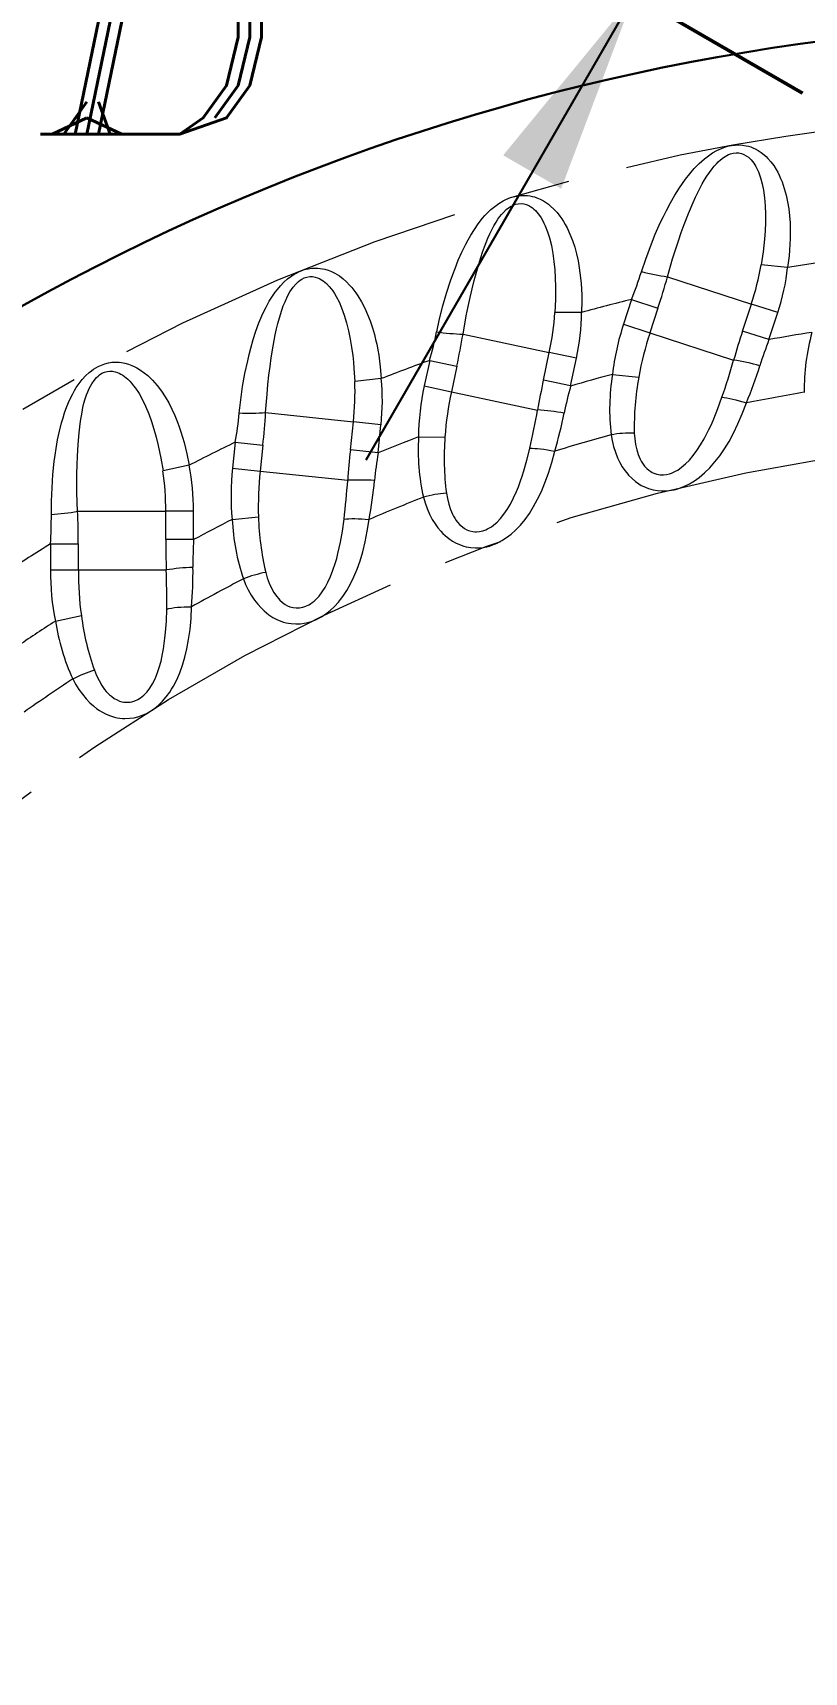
# Model space of a CAD drawing. Extents: x 407 to 920, y -71 to 445.
# Drawn here: x 535.58 to 546.95, y 192.23 to 216.38 of the extents above; entities that cross this region are included whole.
import ezdxf

# ---------------------------------------------------------------- set-up
doc = ezdxf.new("R2010")
doc.units = 0
doc.header["$LTSCALE"] = 7
doc.header["$MEASUREMENT"] = 0
doc.linetypes.add('CENTER2', pattern=[1.125, 0.75, -0.125, 0.125, -0.125])
doc.layers.get('0').update_dxf_attribs({"linetype": 'CONTINUOUS', "lineweight": 15})
for name, color, linetype, lineweight in [('1', 1, 'CENTER2', 15), ('3', 3, 'CONTINUOUS', 30), ('4', 5, 'CONTINUOUS', 50), ('8', 250, 'CONTINUOUS', 15)]:
    doc.layers.add(name, color=color, linetype=linetype, lineweight=lineweight)
doc.styles.add('ITALICT', font='ITALICT.shx', dxfattribs={"width": 0.8, "height": 3})
doc.dimstyles.get("Standard").update_dxf_attribs({"dimtxt": 3, "dimasz": 3, "dimexe": 0.5, "dimexo": 0.5, "dimgap": 0.8, "dimtad": 1, "dimdsep": 46, "dimtxsty": 'ITALICT', "dimcen": 0.09, "dimazin": 2, "dimtfac": 1, "dimtmove": 0, "dimatfit": 3, "dimfxl": 1, "dimtolj": 1, "dimtzin": 0, "dimarcsym": 0})

# ---------------------------------------------------------------- blocks, each defined once
blk = doc.blocks.new('*D35')
at = {"color": 0, "lineweight": -2, "transparency": 16777216}
for p, q in [((491.115, 205.588), (474.637, 211.586)), ((488.491, 183.614), (469.704, 183.614))]:
    blk.add_line(p, q, dxfattribs=at)
blk.add_arc((551.491, 183.614), 81.286, 162.11471, 177.88529, dxfattribs=at)
at = {"color": 0, "transparency": 16777216}
for points in [[(473.66, 208.74), (474.606, 208.415), (475.106, 211.415)], [(470.76, 186.604), (469.76, 186.622), (470.204, 183.614)]]:
    blk.add_solid(points, dxfattribs=at)
at = {"color": 0, "transparency": 16777216, "insert": (469.174, 198.128), "char_height": 3, "attachment_point": 5, "rotation": 80, "style": 'ITALICT'}
blk.add_mtext('\\A1;20°', dxfattribs=at)
blk = doc.blocks.new('*D36')
at = {"color": 0, "lineweight": -2, "transparency": 16777216}
for p, q in [((499.341, 235.763), (487.736, 247.368)), ((488.491, 183.614), (461.329, 183.614))]:
    blk.add_line(p, q, dxfattribs=at)
blk.add_arc((551.491, 183.614), 89.662, 136.91715, 178.08285, dxfattribs=at)
at = {"color": 0, "transparency": 16777216}
for points in [[(485.645, 245.205), (486.364, 244.51), (488.09, 247.014)], [(462.379, 186.605), (461.379, 186.621), (461.829, 183.614)]]:
    blk.add_solid(points, dxfattribs=at)
at = {"color": 0, "transparency": 16777216, "insert": (466.529, 218.806), "char_height": 3, "attachment_point": 5, "rotation": 67.5, "style": 'ITALICT'}
blk.add_mtext('\\A1;45°', dxfattribs=at)
blk = doc.blocks.new('*D50')
at = {"color": 0, "lineweight": -2, "transparency": 16777216}
blk.add_line((553.036, 157.125), (560.145, 169.438), dxfattribs=at)
for start, end in [(60, 90), (100.2393, 110.4786), (39.5214, 49.7607)]:
    blk.add_arc((551.491, 154.448), 16.809, start, end, dxfattribs=at)
at = {"color": 0, "transparency": 16777216}
for points in [[(548.458, 171.487), (548.547, 170.491), (551.491, 171.257)], [(562.061, 166.87), (562.637, 167.688), (559.895, 169.005)]]:
    blk.add_solid(points, dxfattribs=at)
at = {"color": 0, "transparency": 16777216, "insert": (556.436, 172.906), "char_height": 3, "attachment_point": 5, "rotation": 345, "style": 'ITALICT'}
blk.add_mtext('\\A1;30°', dxfattribs=at)

msp = doc.modelspace()

# ---------------------------------------------------------------- linework, layer by layer
at = {"layer": '1'}
for radius in [31.612, 26.831]:
    msp.add_circle((551.491, 183.614), radius, dxfattribs=at)
msp.add_arc((551.491, 183.614), 57, 12.6703, 166.5373, dxfattribs=at)
at = {"layer": '3'}
for radius in [44.5, 44.5, 40.215, 32.925]:
    msp.add_circle((551.491, 183.614), radius, dxfattribs=at)
at = {"layer": '4'}
msp.add_line((541.95, 218.366), (546.923, 215.495), dxfattribs=at)
at = {"layer": '8', "ltscale": 0.009813}
for p, q in [((546.702, 212.924), (546.311, 212.965)), ((543.664, 212.263), (543.272, 212.263))]:
    msp.add_line(p, q, dxfattribs=at)
at = {"layer": '8', "ltscale": 0.032487}
for p, q in [((544.931, 212.789), (546.167, 212.387)), ((539.008, 210.788), (540.301, 210.652)), ((536.236, 209.334), (537.536, 209.334))]:
    msp.add_line(p, q, dxfattribs=at)
at = {"layer": '8', "ltscale": 0.009608}
for p, q in [((544.401, 212.454), (544.283, 212.089)), ((544.791, 212.328), (544.673, 211.962)), ((538.56, 210.35), (538.52, 209.968))]:
    msp.add_line(p, q, dxfattribs=at)
at = {"layer": '8', "ltscale": 0.010249}
for p, q in [((544.401, 212.454), (544.791, 212.328)), ((546.557, 212.261), (546.167, 212.387)), ((544.283, 212.089), (544.673, 211.962)), ((546.427, 211.863), (546.037, 211.989)), ((543.589, 211.588), (543.188, 211.673)), ((541.426, 211.555), (541.827, 211.47)), ((541.346, 211.18), (541.747, 211.094)), ((543.502, 211.179), (543.101, 211.264)), ((540.708, 210.609), (540.301, 210.652)), ((538.56, 210.35), (538.968, 210.307)), ((540.665, 210.193), (540.257, 210.236)), ((538.52, 209.968), (538.928, 209.925)), ((537.946, 209.334), (537.536, 209.334)), ((535.836, 208.852), (536.246, 208.852)), ((537.946, 208.915), (537.536, 208.915)), ((535.836, 208.468), (536.246, 208.468))]:
    msp.add_line(p, q, dxfattribs=at)
at = {"layer": '8', "ltscale": 0.010462}
for p, q in [((546.037, 211.989), (546.167, 212.387)), ((546.427, 211.863), (546.557, 212.261)), ((543.101, 211.264), (543.188, 211.673)), ((543.502, 211.179), (543.589, 211.588))]:
    msp.add_line(p, q, dxfattribs=at)
at = {"layer": '8', "ltscale": 0.032486}
msp.add_line((541.917, 211.943), (543.188, 211.673), dxfattribs=at)
at = {"layer": '8', "ltscale": 0.032425}
for p, q in [((544.673, 211.962), (545.906, 211.561)), ((541.747, 211.094), (543.015, 210.825)), ((538.928, 209.925), (540.217, 209.79)), ((536.246, 208.468), (537.543, 208.468))]:
    msp.add_line(p, q, dxfattribs=at)
at = {"layer": '8', "ltscale": 0.009607}
for p, q in [((541.426, 211.555), (541.346, 211.18)), ((541.827, 211.47), (541.747, 211.094)), ((538.968, 210.307), (538.928, 209.925)), ((535.836, 208.852), (535.836, 208.468)), ((536.246, 208.852), (536.246, 208.468))]:
    msp.add_line(p, q, dxfattribs=at)
at = {"layer": '8', "ltscale": 0.009814}
for p, q in [((540.712, 211.288), (540.322, 211.247)), ((537.879, 210.01), (537.495, 209.928))]:
    msp.add_line(p, q, dxfattribs=at)
at = {"layer": '8', "ltscale": 0.009748}
for p, q in [((544.119, 211.35), (544.507, 211.308)), ((541.261, 210.428), (541.65, 210.427)), ((538.514, 209.211), (538.902, 209.251)), ((535.909, 207.715), (536.291, 207.795))]:
    msp.add_line(p, q, dxfattribs=at)
at = {"layer": '8', "ltscale": 0.010461}
for p, q in [((540.257, 210.236), (540.301, 210.652)), ((540.665, 210.193), (540.708, 210.609)), ((537.536, 208.915), (537.536, 209.334)), ((537.946, 208.915), (537.946, 209.334))]:
    msp.add_line(p, q, dxfattribs=at)
at = {"layer": '8'}
for points in [[(544.548, 212.862), (544.611, 213.05), (544.679, 213.233), (544.751, 213.414), (544.83, 213.591), (544.871, 213.678), (544.915, 213.765), (544.975, 213.879), (545.04, 213.991), (545.109, 214.101), (545.151, 214.164), (545.195, 214.226), (545.258, 214.306), (545.325, 214.384), (545.397, 214.457), (545.435, 214.493), (545.476, 214.528), (545.533, 214.572), (545.593, 214.613), (545.657, 214.649), (545.726, 214.681), (545.763, 214.695), (545.801, 214.707), (545.838, 214.716), (545.875, 214.723), (545.929, 214.73), (545.984, 214.731), (546.038, 214.728), (546.09, 214.719), (546.124, 214.711), (546.158, 214.701), (546.19, 214.688), (546.221, 214.674), (546.269, 214.648), (546.314, 214.619), (546.355, 214.586), (546.385, 214.559), (546.412, 214.531), (546.456, 214.481), (546.496, 214.427), (546.532, 214.37), (546.556, 214.328), (546.577, 214.285), (546.599, 214.237), (546.619, 214.188), (546.653, 214.091), (546.68, 213.992), (546.701, 213.891), (546.718, 213.789), (546.73, 213.685), (546.737, 213.581), (546.74, 213.507), (546.741, 213.432), (546.739, 213.349), (546.736, 213.267), (546.73, 213.181), (546.723, 213.095), (546.702, 212.924)], [(544.931, 212.789), (545.007, 213.052), (545.049, 213.185), (545.092, 213.317), (545.134, 213.439), (545.178, 213.559), (545.241, 213.722), (545.308, 213.882), (545.344, 213.961), (545.381, 214.038), (545.443, 214.158), (545.477, 214.216), (545.512, 214.272), (545.548, 214.327), (545.587, 214.379), (545.618, 214.418), (545.651, 214.454), (545.68, 214.484), (545.71, 214.511), (545.757, 214.547), (545.806, 214.577), (545.832, 214.59), (545.858, 214.6), (545.9, 214.611), (545.941, 214.615), (545.982, 214.613), (546.022, 214.605), (546.058, 214.591), (546.092, 214.573), (546.123, 214.55), (546.143, 214.532), (546.162, 214.513), (546.183, 214.489), (546.202, 214.462), (546.234, 214.411), (546.253, 214.374), (546.27, 214.336), (546.288, 214.292), (546.303, 214.247), (546.327, 214.158), (546.346, 214.066), (546.362, 213.951), (546.372, 213.832), (546.376, 213.712), (546.375, 213.59), (546.37, 213.467), (546.36, 213.342), (546.351, 213.248), (546.34, 213.154), (546.311, 212.965)], [(541.529, 211.977), (541.571, 212.169), (541.62, 212.359), (541.673, 212.546), (541.733, 212.73), (541.765, 212.821), (541.799, 212.912), (541.847, 213.032), (541.9, 213.15), (541.957, 213.267), (541.992, 213.334), (542.03, 213.4), (542.084, 213.486), (542.142, 213.57), (542.206, 213.651), (542.241, 213.691), (542.277, 213.73), (542.329, 213.78), (542.385, 213.826), (542.445, 213.869), (542.51, 213.908), (542.546, 213.926), (542.582, 213.942), (542.618, 213.955), (542.654, 213.966), (542.707, 213.978), (542.761, 213.985), (542.815, 213.987), (542.868, 213.984), (542.903, 213.98), (542.937, 213.973), (542.971, 213.964), (543.004, 213.953), (543.053, 213.932), (543.101, 213.908), (543.146, 213.879), (543.178, 213.856), (543.208, 213.831), (543.257, 213.785), (543.303, 213.736), (543.344, 213.683), (543.372, 213.644), (543.398, 213.603), (543.425, 213.558), (543.45, 213.511), (543.493, 213.418), (543.531, 213.323), (543.563, 213.225), (543.59, 213.125), (543.612, 213.023), (543.631, 212.92), (543.641, 212.846), (543.65, 212.772), (543.657, 212.69), (543.663, 212.608), (543.666, 212.521), (543.667, 212.435), (543.664, 212.263)], [(541.917, 211.943), (541.965, 212.213), (541.993, 212.35), (542.022, 212.485), (542.051, 212.611), (542.082, 212.735), (542.128, 212.904), (542.178, 213.07), (542.205, 213.152), (542.234, 213.232), (542.284, 213.358), (542.311, 213.42), (542.34, 213.479), (542.371, 213.538), (542.404, 213.594), (542.43, 213.635), (542.459, 213.675), (542.485, 213.707), (542.512, 213.738), (542.555, 213.778), (542.601, 213.814), (542.625, 213.828), (542.65, 213.841), (542.69, 213.856), (542.731, 213.865), (542.772, 213.868), (542.812, 213.864), (542.85, 213.854), (542.885, 213.839), (542.919, 213.82), (542.94, 213.804), (542.961, 213.787), (542.984, 213.765), (543.007, 213.74), (543.044, 213.693), (543.067, 213.658), (543.088, 213.622), (543.109, 213.58), (543.129, 213.537), (543.163, 213.451), (543.191, 213.361), (543.219, 213.248), (543.241, 213.132), (543.258, 213.012), (543.27, 212.891), (543.277, 212.768), (543.281, 212.643), (543.281, 212.549), (543.28, 212.454), (543.272, 212.263)], [(538.618, 210.78), (538.641, 210.976), (538.669, 211.17), (538.703, 211.361), (538.743, 211.551), (538.765, 211.645), (538.789, 211.738), (538.825, 211.863), (538.865, 211.986), (538.909, 212.108), (538.938, 212.179), (538.968, 212.248), (539.013, 212.34), (539.062, 212.429), (539.117, 212.516), (539.147, 212.56), (539.18, 212.602), (539.226, 212.657), (539.277, 212.709), (539.332, 212.758), (539.393, 212.803), (539.426, 212.825), (539.461, 212.844), (539.495, 212.861), (539.53, 212.876), (539.582, 212.894), (539.634, 212.906), (539.688, 212.914), (539.741, 212.917), (539.776, 212.916), (539.811, 212.912), (539.845, 212.907), (539.879, 212.9), (539.931, 212.884), (539.98, 212.865), (540.028, 212.841), (540.062, 212.821), (540.095, 212.8), (540.149, 212.759), (540.199, 212.715), (540.246, 212.667), (540.278, 212.631), (540.308, 212.593), (540.339, 212.551), (540.369, 212.507), (540.422, 212.419), (540.469, 212.328), (540.511, 212.234), (540.548, 212.137), (540.581, 212.038), (540.61, 211.938), (540.629, 211.866), (540.645, 211.793), (540.661, 211.712), (540.675, 211.631), (540.687, 211.545), (540.697, 211.46), (540.712, 211.288)], [(539.008, 210.788), (539.028, 211.061), (539.041, 211.2), (539.056, 211.338), (539.072, 211.465), (539.09, 211.592), (539.117, 211.765), (539.15, 211.935), (539.168, 212.019), (539.189, 212.102), (539.225, 212.233), (539.246, 212.297), (539.268, 212.359), (539.293, 212.42), (539.319, 212.48), (539.342, 212.524), (539.366, 212.566), (539.388, 212.601), (539.412, 212.634), (539.451, 212.679), (539.493, 212.719), (539.515, 212.736), (539.539, 212.752), (539.577, 212.771), (539.617, 212.784), (539.657, 212.791), (539.698, 212.791), (539.736, 212.785), (539.773, 212.774), (539.808, 212.758), (539.831, 212.745), (539.854, 212.73), (539.879, 212.71), (539.904, 212.689), (539.946, 212.645), (539.972, 212.613), (539.997, 212.579), (540.023, 212.54), (540.047, 212.499), (540.089, 212.417), (540.127, 212.331), (540.167, 212.221), (540.201, 212.108), (540.23, 211.991), (540.254, 211.871), (540.275, 211.749), (540.292, 211.626), (540.302, 211.532), (540.31, 211.438), (540.322, 211.247)], [(535.849, 209.286), (535.851, 209.483), (535.859, 209.679), (535.873, 209.873), (535.892, 210.065), (535.905, 210.161), (535.919, 210.257), (535.942, 210.384), (535.968, 210.511), (536, 210.637), (536.021, 210.71), (536.044, 210.782), (536.078, 210.878), (536.118, 210.972), (536.164, 211.065), (536.189, 211.111), (536.217, 211.157), (536.258, 211.216), (536.303, 211.273), (536.352, 211.327), (536.408, 211.379), (536.439, 211.404), (536.471, 211.427), (536.503, 211.447), (536.537, 211.465), (536.586, 211.488), (536.637, 211.507), (536.69, 211.52), (536.742, 211.528), (536.777, 211.531), (536.812, 211.531), (536.847, 211.529), (536.881, 211.526), (536.934, 211.516), (536.986, 211.501), (537.036, 211.483), (537.072, 211.467), (537.107, 211.449), (537.164, 211.414), (537.219, 211.375), (537.271, 211.332), (537.306, 211.3), (537.34, 211.265), (537.376, 211.226), (537.41, 211.186), (537.471, 211.104), (537.528, 211.019), (537.579, 210.929), (537.627, 210.837), (537.67, 210.742), (537.709, 210.646), (537.735, 210.575), (537.759, 210.504), (537.783, 210.426), (537.805, 210.346), (537.827, 210.263), (537.846, 210.179), (537.879, 210.01)], [(536.236, 209.334), (536.227, 209.607), (536.226, 209.747), (536.226, 209.886), (536.229, 210.015), (536.233, 210.143), (536.243, 210.317), (536.257, 210.49), (536.267, 210.576), (536.278, 210.66), (536.301, 210.794), (536.315, 210.86), (536.33, 210.924), (536.348, 210.988), (536.369, 211.049), (536.387, 211.095), (536.406, 211.14), (536.425, 211.177), (536.445, 211.213), (536.478, 211.261), (536.516, 211.305), (536.537, 211.325), (536.559, 211.343), (536.595, 211.366), (536.633, 211.383), (536.672, 211.394), (536.713, 211.398), (536.751, 211.396), (536.789, 211.389), (536.826, 211.377), (536.85, 211.367), (536.874, 211.354), (536.902, 211.337), (536.928, 211.318), (536.975, 211.279), (537.004, 211.25), (537.032, 211.219), (537.062, 211.183), (537.09, 211.145), (537.141, 211.068), (537.187, 210.986), (537.238, 210.881), (537.284, 210.771), (537.325, 210.658), (537.362, 210.542), (537.395, 210.423), (537.425, 210.302), (537.445, 210.21), (537.463, 210.117), (537.495, 209.928)], [(544.1, 210.46), (544.115, 210.374), (544.136, 210.287), (544.163, 210.202), (544.195, 210.122), (544.229, 210.05), (544.265, 209.987), (544.302, 209.933), (544.33, 209.898), (544.357, 209.866), (544.409, 209.814), (544.46, 209.771), (544.509, 209.737), (544.545, 209.715), (544.581, 209.697), (544.616, 209.681), (544.65, 209.668), (544.718, 209.649), (544.784, 209.637), (544.841, 209.633), (544.896, 209.633), (544.951, 209.637), (544.99, 209.643), (545.029, 209.651), (545.068, 209.661), (545.107, 209.673), (545.183, 209.703), (545.256, 209.739), (545.328, 209.783), (545.399, 209.833), (545.438, 209.865), (545.477, 209.9), (545.554, 209.975), (545.628, 210.059), (545.701, 210.152), (545.77, 210.253), (545.838, 210.363), (545.903, 210.483), (545.97, 210.621), (546.033, 210.77), (546.094, 210.931)], [(544.442, 210.485), (544.448, 210.402), (544.46, 210.317), (544.477, 210.238), (544.498, 210.169), (544.512, 210.134), (544.526, 210.103), (544.543, 210.069), (544.561, 210.041), (544.593, 209.998), (544.624, 209.964), (544.655, 209.938), (544.685, 209.917), (544.707, 209.904), (544.729, 209.894), (544.773, 209.879), (544.797, 209.874), (544.822, 209.871), (544.87, 209.87), (544.917, 209.875), (544.962, 209.886), (544.992, 209.896), (545.021, 209.908), (545.051, 209.923), (545.081, 209.941), (545.139, 209.981), (545.196, 210.03), (545.253, 210.087), (545.309, 210.153), (545.364, 210.227), (545.418, 210.31), (545.472, 210.402), (545.507, 210.468), (545.542, 210.538), (545.578, 210.614), (545.613, 210.694), (545.674, 210.846), (545.734, 211.012)], [(541.334, 209.54), (541.358, 209.457), (541.388, 209.372), (541.424, 209.29), (541.464, 209.214), (541.506, 209.146), (541.548, 209.088), (541.59, 209.038), (541.621, 209.005), (541.652, 208.977), (541.709, 208.93), (541.764, 208.893), (541.817, 208.864), (541.855, 208.846), (541.892, 208.832), (541.928, 208.82), (541.964, 208.811), (542.033, 208.798), (542.101, 208.794), (542.158, 208.795), (542.213, 208.801), (542.266, 208.811), (542.305, 208.821), (542.342, 208.833), (542.381, 208.847), (542.418, 208.863), (542.49, 208.9), (542.559, 208.944), (542.626, 208.995), (542.691, 209.053), (542.727, 209.089), (542.763, 209.127), (542.831, 209.21), (542.896, 209.301), (542.958, 209.401), (543.017, 209.509), (543.073, 209.626), (543.125, 209.752), (543.177, 209.896), (543.225, 210.051), (543.268, 210.217)], [(541.672, 209.601), (541.686, 209.519), (541.707, 209.436), (541.732, 209.359), (541.761, 209.292), (541.778, 209.259), (541.795, 209.229), (541.816, 209.198), (541.837, 209.172), (541.872, 209.132), (541.907, 209.102), (541.941, 209.079), (541.973, 209.061), (541.996, 209.051), (542.019, 209.043), (542.064, 209.033), (542.089, 209.03), (542.114, 209.03), (542.162, 209.034), (542.208, 209.044), (542.252, 209.06), (542.28, 209.073), (542.308, 209.088), (542.336, 209.106), (542.364, 209.126), (542.418, 209.173), (542.47, 209.227), (542.52, 209.29), (542.568, 209.361), (542.615, 209.44), (542.661, 209.529), (542.705, 209.626), (542.733, 209.695), (542.761, 209.769), (542.788, 209.848), (542.814, 209.931), (542.86, 210.088), (542.902, 210.26)], [(538.679, 208.337), (538.712, 208.256), (538.751, 208.175), (538.795, 208.097), (538.843, 208.025), (538.892, 207.963), (538.94, 207.909), (538.987, 207.864), (539.021, 207.835), (539.054, 207.809), (539.116, 207.769), (539.175, 207.738), (539.231, 207.714), (539.27, 207.701), (539.309, 207.69), (539.346, 207.682), (539.382, 207.677), (539.453, 207.672), (539.52, 207.674), (539.577, 207.682), (539.631, 207.693), (539.683, 207.709), (539.72, 207.723), (539.756, 207.738), (539.793, 207.756), (539.829, 207.776), (539.896, 207.821), (539.961, 207.872), (540.022, 207.93), (540.08, 207.994), (540.112, 208.033), (540.144, 208.075), (540.203, 208.165), (540.258, 208.262), (540.31, 208.368), (540.357, 208.482), (540.4, 208.604), (540.439, 208.734), (540.475, 208.883), (540.506, 209.042), (540.532, 209.212)], [(539.009, 208.433), (539.032, 208.352), (539.061, 208.272), (539.095, 208.198), (539.13, 208.135), (539.151, 208.103), (539.171, 208.076), (539.195, 208.047), (539.218, 208.023), (539.258, 207.987), (539.295, 207.961), (539.331, 207.941), (539.365, 207.927), (539.389, 207.919), (539.413, 207.914), (539.459, 207.909), (539.484, 207.908), (539.508, 207.91), (539.555, 207.919), (539.6, 207.934), (539.643, 207.955), (539.669, 207.971), (539.695, 207.989), (539.722, 208.01), (539.747, 208.033), (539.796, 208.084), (539.842, 208.144), (539.885, 208.212), (539.926, 208.287), (539.964, 208.371), (540, 208.464), (540.034, 208.565), (540.055, 208.637), (540.074, 208.713), (540.093, 208.794), (540.111, 208.88), (540.139, 209.041), (540.164, 209.217)], [(536.165, 206.862), (536.207, 206.785), (536.254, 206.709), (536.306, 206.636), (536.36, 206.57), (536.415, 206.512), (536.469, 206.464), (536.521, 206.424), (536.558, 206.399), (536.593, 206.377), (536.659, 206.343), (536.721, 206.318), (536.779, 206.301), (536.819, 206.291), (536.859, 206.285), (536.897, 206.281), (536.933, 206.279), (537.004, 206.282), (537.071, 206.291), (537.126, 206.304), (537.179, 206.322), (537.229, 206.343), (537.265, 206.36), (537.299, 206.38), (537.333, 206.402), (537.367, 206.425), (537.429, 206.476), (537.488, 206.534), (537.543, 206.598), (537.594, 206.668), (537.622, 206.71), (537.649, 206.755), (537.698, 206.85), (537.743, 206.953), (537.783, 207.063), (537.818, 207.182), (537.848, 207.307), (537.873, 207.441), (537.894, 207.593), (537.909, 207.755), (537.916, 207.926)], [(536.483, 206.992), (536.515, 206.914), (536.552, 206.838), (536.593, 206.767), (536.634, 206.708), (536.658, 206.679), (536.681, 206.654), (536.708, 206.628), (536.734, 206.606), (536.777, 206.575), (536.817, 206.553), (536.855, 206.537), (536.89, 206.526), (536.915, 206.521), (536.939, 206.518), (536.985, 206.518), (537.01, 206.52), (537.034, 206.525), (537.08, 206.539), (537.123, 206.558), (537.163, 206.583), (537.188, 206.602), (537.212, 206.622), (537.236, 206.646), (537.259, 206.671), (537.302, 206.728), (537.341, 206.792), (537.378, 206.864), (537.41, 206.943), (537.44, 207.031), (537.466, 207.126), (537.488, 207.231), (537.502, 207.305), (537.513, 207.382), (537.524, 207.465), (537.532, 207.552), (537.544, 207.715), (537.55, 207.892)]]:
    msp.add_lwpolyline(points, dxfattribs=at)
for centre, radius, start, end in [((538.938, 214.646), 5.886, 338.1384, 342.3597), ((545.333, 215.868), 3.105, 255.3618, 262.559), ((542.314, 213.662), 4.058, 341.69, 350.1073), ((543.435, 213.294), 3.288, 341.6871, 353.5446), ((551.491, 183.614), 29.699, 97.8095, 99.279), ((533.725, 215.925), 11.636, 341.9922, 344.3649), ((551.491, 183.614), 29.699, 103.8095, 105.279), ((539.223, 212.539), 4.058, 347.6899, 356.1073), ((540.376, 212.289), 3.288, 347.687, 359.5447), ((535.763, 213.164), 5.886, 344.1384, 348.3597), ((541.995, 215.047), 3.105, 261.3618, 268.559), ((530.445, 213.891), 11.636, 347.9922, 350.3649), ((547.813, 210.918), 3.719, 161.6504, 173.328), ((549.175, 210.471), 4.742, 161.6754, 169.8307), ((558.817, 207.837), 13.438, 162.0001, 163.9088), ((551.491, 183.614), 28.699, 98.8826, 100.1615), ((550.12, 211.123), 3.174, 164.5537, 180.6788), ((553.125, 209.305), 7.17, 159.0996, 162.366), ((551.491, 183.614), 29.699, 109.8095, 111.279), ((535.128, 214.629), 11.206, 341.169, 344.1122), ((545.25, 207.677), 3.94, 74.6545, 80.4068), ((539.591, 213.607), 7.032, 337.63, 342.3679), ((536.267, 211.098), 4.058, 353.6899, 2.1074), ((537.44, 210.97), 3.288, 353.6869, 5.5449), ((544.979, 210.384), 3.719, 167.6504, 179.3281), ((556.245, 208.47), 13.438, 168.0001, 169.9088), ((550.431, 209.335), 7.17, 165.0996, 168.366), ((551.491, 183.614), 28.699, 104.8826, 106.1616), ((547.252, 210.829), 3.174, 170.5537, 186.6788), ((548.463, 210.576), 4.022, 169.5098, 181.2913), ((546.38, 210.082), 4.742, 167.6754, 175.8307), ((551.491, 183.614), 27.845, 99.3924, 101.1758), ((532.761, 211.358), 5.886, 350.1384, 354.3597), ((538.761, 213.883), 3.105, 267.3618, 274.559), ((527.394, 211.525), 11.637, 353.9924, 356.3648), ((531.976, 212.749), 11.206, 347.169, 350.1121), ((542.768, 206.893), 3.94, 80.6545, 86.4068), ((536.521, 212.199), 7.032, 343.63, 348.3679), ((551.491, 183.614), 28.699, 110.8826, 112.1616), ((544.43, 210.237), 3.174, 176.5537, 192.6788), ((545.662, 210.111), 4.023, 175.5024, 187.2806), ((551.491, 183.614), 27.845, 105.3924, 107.1758), ((544.415, 208.577), 1.909, 89.1898, 99.5116), ((551.491, 183.614), 29.699, 115.8095, 117.279), ((553.621, 208.831), 13.438, 174.0001, 175.9088), ((547.748, 209.083), 7.17, 171.0996, 174.366), ((534.657, 209.352), 3.288, 359.6867, 11.545), ((542.216, 209.557), 3.719, 173.6503, 185.3281), ((533.477, 209.356), 4.058, 359.6898, 8.1074), ((543.641, 209.403), 4.742, 173.6754, 181.8307), ((529.037, 210.549), 11.206, 353.169, 356.1122), ((540.383, 205.853), 3.94, 86.6545, 92.4068), ((533.615, 210.477), 7.032, 349.63, 354.3679), ((551.491, 183.614), 27.845, 111.3924, 113.1758), ((541.845, 207.7), 1.909, 95.1898, 105.5116), ((529.963, 209.249), 5.886, 356.1384, 0.3597), ((535.667, 212.386), 3.105, 273.3618, 280.559), ((524.609, 208.854), 11.637, 359.9924, 2.3648), ((551.491, 183.614), 28.699, 116.8826, 118.1616), ((541.686, 209.353), 3.174, 182.5537, 198.6788), ((542.923, 209.357), 4.022, 181.5098, 193.2913), ((551.491, 183.614), 29.699, 121.8095, 123.279), ((550.973, 208.915), 13.438, 180.0001, 181.9088), ((545.106, 208.553), 7.17, 177.0996, 180.366), ((538.119, 204.571), 3.94, 92.6545, 98.4068), ((530.905, 208.462), 7.032, 355.63, 0.3679), ((539.555, 208.445), 3.719, 179.6503, 191.3281), ((540.989, 208.441), 4.742, 179.6754, 187.8307), ((526.344, 208.055), 11.206, 359.169, 2.1121), ((551.491, 183.614), 27.845, 117.3924, 119.1758), ((539.38, 206.56), 1.909, 101.1898, 111.5116), ((540.28, 208.32), 4.023, 187.5024, 199.2806), ((551.491, 183.614), 28.699, 122.8826, 124.1616), ((539.049, 208.187), 3.174, 188.5537, 204.6788), ((551.491, 183.614), 27.845, 123.3924, 125.1758), ((537.047, 205.168), 1.909, 107.1898, 117.5116)]:
    msp.add_arc(centre, radius, start, end, dxfattribs=at)
at = {"layer": '8', "extrusion": (0, 0, -1)}
for centre, major_axis in [((546.114, 210.826), (-0.472, 0.165)), ((543.299, 210.115), (-0.487, 0.115)), ((540.574, 209.113), (-0.496, 0.063)), ((537.968, 207.833), (-0.5, 0.011))]:
    msp.add_ellipse(centre, major_axis=major_axis, ratio=0.185152, start_param=0.573427, end_param=1.462322, dxfattribs=at)

# ---------------------------------------------------------------- texts
at = {"style": 'ITALICT', "width": 0.8}
msp.add_text('B', height=5, dxfattribs=at).set_placement((535.688, 214.891))

# ---------------------------------------------------------------- dimensions: what is measured, and where the dimension line sits
for base, line1, line2, picture, middle in [((557.24, 170.243), ((551.491, 259.614), (551.491, 107.614)), ((550.166, 152.154), (552.786, 156.692)), '*D50', (556.436, 172.906)), ((473.841, 228.445), ((509.594, 225.51), (499.695, 235.409)), ((488.991, 183.614), (613.991, 183.614)), '*D36', (466.529, 218.806)), ((472.395, 202.359), ((488.991, 183.614), (613.991, 183.614)), ((504.271, 200.8), (491.585, 205.417)), '*D35', (469.174, 198.128))]:
    dim = msp.add_angular_dim_2l(base=base, line1=line1, line2=line2, dimstyle='Standard')
    dim.commit()
    dim.dimension.update_dxf_attribs({"geometry": picture, "text_midpoint": middle})

# ---------------------------------------------------------------- leaders
msp.add_leader([(544.436, 216.93), (540.485, 210.086)], dimstyle='Standard', override={"dimgap": 0.8, "dimtad": 0})

doc.saveas('drawing.dxf')
